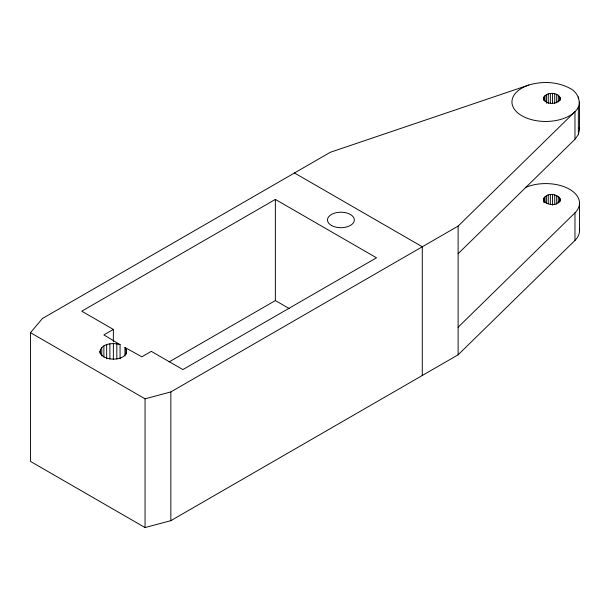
<?xml version="1.0" encoding="UTF-8"?>
<svg xmlns="http://www.w3.org/2000/svg" width="610" height="610" viewBox="0 0 610 610"><rect width="100%" height="100%" fill="white"/><g stroke="black" fill="none" stroke-linecap="round" stroke-linejoin="round"><path stroke-width="0.91" d="M458.118 354.814L458.118 226.096L574.971 111.699C583.122 104.516 578.501 92.224 569.603 88.153C557.151 81.603 542.16 81.038 528.824 85.049L330.307 152.286L42.448 318.489L30.5 332.686L30.5 461.419L145.058 527.558L170.846 520.665L458.118 354.814L574.971 240.431A33.786 19.505 0 0 0 579.37 228.979M543.479 99.895C543.014 91.576 559.118 91.187 560.316 98.759C557.814 105.073 544.821 105.019 543.479 97.996M543.937 100.551L543.937 96.746M544.936 101.321L544.936 95.61M546.415 203.427L546.415 195.818C551.394 191.654 566.034 197.564 557.38 203.229C552.401 207.392 537.761 201.483 546.415 195.818M546.415 103.227L546.415 94.664M548.26 203.679L548.26 195.124M548.26 103.486L548.26 93.978M550.357 204.243L550.357 194.727M550.357 103.098L550.357 93.582M552.561 205.128L552.561 194.659M552.561 103.029L552.561 93.513M554.719 204.441L554.719 194.925M554.719 103.296L554.719 93.78M556.686 204.068L556.686 195.505M556.686 102.922L556.686 94.359M558.318 203.016L558.318 196.359M558.318 101.87L558.318 95.213M559.522 202.177L559.522 197.427M559.522 101.031L559.522 96.281M560.201 201.491L560.201 198.631M560.201 100.345L560.201 97.486M574.971 240.431L574.971 212.844A33.786 19.505 0 0 0 569.603 189.298A33.786 19.505 0 0 0 528.824 186.202L525.568 187.3M458.118 253.684L574.971 139.286L574.971 111.699A33.779 19.505 0 0 1 521.832 115.74A33.779 19.505 0 0 1 528.824 85.057M574.971 139.286L578.349 134.581L578.349 106.994M578.349 98.797L578.349 96.898M579.5 230.679L579.5 203.092M578.349 134.581L579.5 129.533L579.5 101.946M99.949 353.22C99.621 343.506 113.056 342.286 120.063 344.627L120.063 358.81M458.118 327.227L574.971 212.844M124.974 355.973L124.974 347.464L141.802 356.804L151.288 351.337L182.886 369.576L376.492 257.801L275.362 199.417L81.755 311.191L113.361 329.438L113.361 341.73M113.361 329.438L103.875 334.913L120.063 344.627M169.084 361.921L275.362 300.562L289.338 308.629M458.118 226.096L170.846 391.933L145.058 398.826L30.5 332.686M294.477 172.981L422.288 246.768L422.288 375.501M124.974 347.464C132.82 361.051 101.641 363.316 99.949 351.337M579.119 127.856L579.5 129.533M544.936 196.763L544.936 202.467M543.937 197.892L543.937 202.65M543.479 199.142L543.479 201.041M275.362 199.417L275.362 300.562M170.846 391.933L170.846 520.665M145.058 398.826L145.058 527.558M126.308 349.332L126.308 354.059M116.83 343.857L116.83 358.977M113.361 343.59L113.361 359.664M109.891 343.857L109.891 358.977M106.658 344.627L106.658 358.81M103.875 345.862L103.875 357.201M101.748 347.464L101.748 355.973M100.406 349.332L100.406 354.059M331.428 225.433A13.405 7.739 0 0 0 353.861 221.964A13.405 7.739 0 0 0 337.437 212.478A13.405 7.739 0 0 0 331.428 225.433"/></g></svg>
